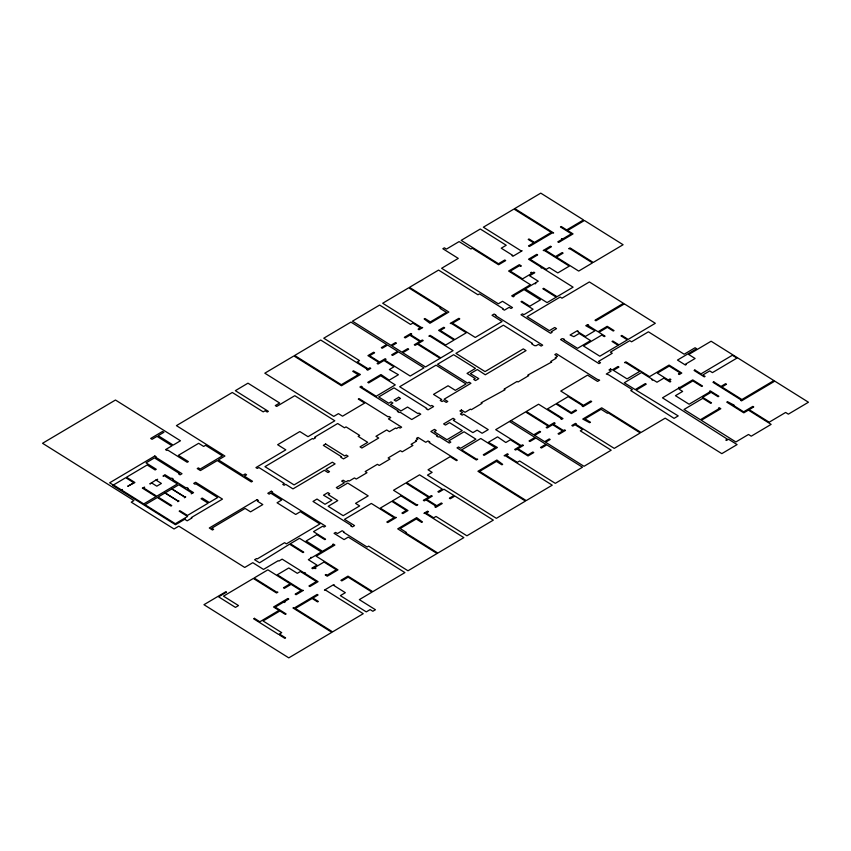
<?xml version="1.0" encoding="UTF-8"?>
<svg xmlns="http://www.w3.org/2000/svg" width="851" height="851" viewBox="0 0 851 851"><rect width="100%" height="100%" fill="white"/><g stroke="black" fill="none" stroke-linecap="round" stroke-linejoin="round"><path stroke-width="1.28" d="M511.015 420.564L533.758 434.818L539.683 431.297L540.598 431.861L534.662 435.382L544.672 441.658L549.267 438.935L550.172 439.499L545.576 442.222L584.009 466.316L611.188 450.19L580.297 430.84L582.595 429.478L575.053 424.745L572.755 426.106L571.84 425.532L575.478 423.373L576.382 423.947L575.819 424.287L614.241 448.381L640.271 432.936L608.199 412.841L607.444 413.288L601.072 409.299L584.999 418.841L590.456 422.256L589.69 422.713L582.754 419.064L601.689 407.82L641.037 432.478L665.174 418.16L721.808 453.647L737.083 444.584L728.541 439.233L726.435 440.478L725.797 440.084L727.36 439.148L662.482 397.832L679.321 387.833L678.641 387.407L680.087 387.386L692.714 379.886L702.5 386.024L701.735 386.471L692.863 380.908L679.002 389.13L682.651 391.417L675.449 395.683L689.097 404.236L710.149 391.747L709.468 391.322L710.234 390.864L718.872 396.279L718.106 396.736L711.064 392.322L702.639 397.311L711.51 402.874L710.745 403.331L702.777 398.342L684.034 409.469L700.405 419.734L719.159 408.608L718.478 408.172L719.233 407.725L720.829 408.714L701.309 420.298L735.881 441.967L748.508 434.467L751.242 436.18L771.134 424.372L748.401 410.118L743.806 412.841L726.743 402.151L727.509 401.693L734.232 405.204L733.658 405.544L743.668 411.82L752.848 406.374L753.752 406.938L749.167 409.661L769.176 422.213L785.633 412.448L788.356 414.16L808.45 402.236L711.117 341.23L688.725 354.505L695.097 358.505L685.523 364.175L686.204 364.6L685.449 365.058L677.481 360.069L696.618 348.719L695.076 347.751L684.172 354.229L648.409 331.816L631.58 341.804L629.761 340.666L610.433 352.133L612.252 353.271L598.476 361.441L600.519 362.728L598.987 363.632L560.564 339.549L562.096 338.645L563.575 338.868L564.49 339.443L563.915 339.783L577.552 348.336L590.573 340.613L579.201 333.486L573.84 336.666L570.085 335.007L577.35 330.699L578.265 331.262L577.691 331.603L585.424 336.453L594.987 330.773L585.775 325.699L587.722 324.539L588.637 325.114L588.02 325.476L598.03 331.752L607.21 326.295L614.039 330.571L613.273 331.028L607.359 327.327L598.934 332.315L605.072 336.166L604.316 336.624L601.806 335.049L583.446 345.953L599.817 356.218L618.188 345.315L612.039 341.464L612.805 341.017L618.954 344.857L627.368 339.868L620.996 335.879L621.762 335.422L628.134 339.411L655.313 323.284L589.36 281.947L561.99 298.19L560.171 297.052L527.067 316.689L549.352 330.656L554.714 327.475L556.533 328.624L551.171 331.794L552.086 332.369L550.554 333.273L520.993 314.742L522.525 313.838L523.886 314.689L533.066 309.243L521.014 301.69L521.78 301.233L529.747 306.222L540.459 299.871L524.088 289.606L513.366 295.957L514.047 296.393L513.291 296.839L511.696 295.85L530.45 284.723L508.611 271.033L519.333 264.672L521.376 265.959L520.61 266.416L519.472 265.703L510.292 271.15L522.567 278.851L531.758 273.394L530.62 272.682L531.386 272.235L532.524 272.948L533.864 272.15L534.768 272.724L529.599 275.788L538.247 281.202L535.183 283.021L535.864 283.447L535.098 283.904L534.417 283.468L525.237 288.925L547.065 302.605L556.246 297.159L542.832 288.744L543.598 288.287L557.011 296.701L573.085 287.17L542.619 268.065L541.13 267.831L541.704 267.491L528.514 259.225L536.747 254.343L537.651 254.917L530.194 259.342L546.204 269.373L549.257 267.565L557.809 272.916L569.298 266.108L544.736 250.715L543.246 250.481L550.523 246.173L551.427 246.737L545.502 250.258L555.501 256.534L562.203 252.556L563.107 253.13L556.416 257.098L578.701 271.075L592.477 262.895L570.191 248.928L568.702 248.694L570.042 247.907L593.243 262.438L623.092 244.726L584.435 220.494L567.596 230.493L573.053 233.908L558.703 242.429L557.788 241.854L562.192 239.248L561.511 238.812L562.958 238.791L571.372 233.791L560.458 226.951L561.224 226.494L566.681 229.919L583.52 219.93L540.768 193.134L514.749 208.569L553.629 232.951L552.182 232.972L529.418 246.482L528.503 245.918L533.673 242.843L528.216 239.429L528.982 238.971L534.439 242.397L551.278 232.397L513.983 209.027L483.368 227.196L520.663 250.566L522.142 250.8L512.962 256.247L512.047 255.672L512.621 255.332L501.25 248.205L506.228 245.258L480.304 229.004L461.168 240.365L498.463 263.736L504.781 259.991L505.685 260.566L498.612 264.767L472.231 248.226L470.922 249.003L459.104 241.588L446.424 249.109L444.382 247.822L442.85 248.737L458.274 258.396L441.626 268.278L498.303 303.796L502.505 301.297L512.515 307.573L510.983 308.477L509.164 307.328L504.377 310.179L502.558 309.03L503.132 308.69L479.485 293.872L477.954 294.776L438.563 270.086L409.48 287.351L448.871 312.04L429.925 323.274L424.138 318.944L424.904 318.487L430.361 321.912L446.435 312.37L440.063 308.381L440.829 307.924L408.714 287.798L382.695 303.243L421.171 327.358L422.66 327.592L419.022 329.752L418.107 329.177L420.405 327.816L412.852 323.082L410.565 324.444L379.631 305.062L352.463 321.178L390.939 345.304L395.534 342.57L396.438 343.144L391.854 345.868L401.853 352.144L407.789 348.623L408.693 349.197L402.768 352.708L425.511 366.962L440.052 358.335L417.309 344.081L415.203 345.336L414.288 344.761L419.841 341.474L409.831 335.198L405.246 337.921L404.331 337.347L410.842 333.496L411.746 334.06L410.597 334.741L420.607 341.017L422.33 339.996L423.234 340.56L418.075 343.634L440.818 357.888L453.062 350.612L430.319 336.358L428.84 336.134L430.17 335.337L445.637 345.027L454.062 340.038L438.595 330.348L443.765 327.273L444.669 327.848L440.265 330.454L454.828 339.581L466.305 332.773L451.753 323.646L450.264 323.412L458.88 318.306L459.785 318.88L452.519 323.189L475.252 337.443L502.047 321.55L492.038 315.274L494.144 314.03L495.963 315.168L495.388 315.508L542.693 345.155L541.162 346.07L538.428 344.357L536.13 345.719L534.46 345.602L531.726 343.889L532.492 343.442L503.388 325.188L455.934 353.356L485.038 371.6L523.312 348.889L526.046 350.601L485.283 374.78L477.283 369.536L470.401 373.621L478.783 378.642L475.528 380.578L473.709 379.429L475.241 378.525L467.05 373.398L475.464 368.398L453.636 354.718L437.563 364.249L467.582 383.067L469.114 382.163L470.933 383.301L444.148 399.193L447.786 401.47L446.254 402.385L443.52 400.672L442.031 401.555L440.212 400.417L441.701 399.534L433.521 394.396L448.062 385.769L455.338 390.332L466.05 383.971L436.031 365.164L399.683 386.737L430.606 406.118L431.797 405.416L433.616 406.555L428.021 409.874L426.202 408.725L426.776 408.384L394.034 387.865L378.727 396.949L388.726 403.214L391.056 401.842L392.875 402.98L390.545 404.353L401.012 410.916L407.512 407.055L417.979 413.607L418.937 413.043L420.756 414.182L411.756 419.522L399.938 412.107L399.172 412.565L397.353 411.427L398.119 410.969L359.909 387.024L361.25 386.226L362.154 386.801L361.59 387.141L376.142 396.258L395.279 384.907L380.716 375.78L368.664 382.939L367.76 382.365L380.961 374.536L389.215 380.174L398.406 374.727L389.375 369.536L393.97 366.813L383.961 360.537L378.035 364.058L377.121 363.483L378.844 362.462L367.93 355.622L373.663 352.218L374.578 352.793L369.6 355.739L379.61 362.015L385.163 358.718L386.067 359.292L384.726 360.09L410.203 376.046L423.979 367.877L398.502 351.91L392.577 355.431L391.662 354.856L397.598 351.335L387.588 345.07L382.227 348.25L381.322 347.676L386.684 344.495L350.931 322.093L323.763 338.209L359.505 360.622L357.207 361.983L368.132 368.823L369.855 367.802L370.759 368.377L367.696 370.185L366.792 369.621L367.366 369.281L320.699 340.028L294.68 355.473L341.336 384.716L358.175 374.727L352.718 371.313L353.484 370.855L360.43 374.504L341.485 385.748L293.914 355.931L264.821 373.185L333.773 416.405L338.443 413.629L342.538 416.192L364.654 403.076L358.292 399.076L359.058 398.63L388.162 416.873L388.928 416.416L390.747 417.554L388.45 418.915L401.64 427.181L400.108 428.096L398.747 427.245L396.449 428.606L395.545 428.032L389.418 431.67L386.694 429.957L375.972 436.318L378.706 438.02L361.866 448.02L360.047 446.871L367.696 442.339L358.143 436.35L359.675 435.435L346.038 426.883L344.506 427.798L337.677 423.521L314.721 437.148L315.625 437.712L313.338 439.073L312.423 438.51L264.969 466.667L294.074 484.91L332.347 462.199L335.081 463.912L325.89 469.358L329.528 471.645L327.997 472.55L324.359 470.273L292.978 488.889L285.702 484.325L284.138 485.261L282.766 484.41L284.34 483.474L258.874 467.507L257.3 468.444L255.938 467.582L285.819 449.849L277.639 444.722L299.829 431.553L308.019 436.68L334.805 420.788L294.786 395.694L276.671 406.448L275.298 405.587L279.639 403.012L247.981 383.173L235.355 390.673L268.373 411.363L267.225 412.044L265.14 410.735L263.225 411.873L232.291 392.481L176.423 425.638L224.909 456.03L218.399 459.891L242.96 475.284L245.216 473.943L246.588 474.794L244.322 476.135L252.513 481.272L251.364 481.953L217.25 460.572L200.411 470.56L197.23 468.571L198.379 467.89L200.198 469.029L222.398 455.859L205.57 445.307L203.655 446.445L198.645 443.307L178.37 455.338L188.369 461.614L187.22 462.295L167.668 450.041L166.902 450.487L165.541 449.636L172.04 445.775L157.031 436.372L152.063 439.318L150.691 438.467L162.562 431.425L163.924 432.276L158.18 435.691L173.189 445.094L180.465 440.775L115.47 400.023L42.55 443.286L133.937 500.569L131.256 502.164L174.04 528.982L178.827 526.152L244.737 567.457L252.8 562.681L263.512 569.425L278.256 560.671L278.894 561.075L282.138 559.139L303.977 572.829L304.552 572.489L305.456 573.053L304.881 573.393L318.072 581.669L309.849 586.552L308.934 585.977L316.402 581.552L300.392 571.51L297.329 573.329L288.776 567.968L277.298 574.787L301.86 590.179L303.339 590.403L296.063 594.721L295.159 594.147L301.094 590.637L291.085 584.36L284.383 588.339L283.479 587.764L290.17 583.786L267.884 569.819L254.109 577.999L276.394 591.966L277.883 592.19L276.543 592.987L253.343 578.446L223.494 596.157L238.503 605.572L235.44 607.391L218.611 596.838L226.568 592.115L225.898 591.7L203.963 604.699L288.787 657.866L331.847 632.325L292.957 607.944L294.403 607.922L317.168 594.413L318.083 594.977L312.913 598.04L318.37 601.466L317.604 601.923L312.147 598.498L295.308 608.486L332.603 631.867L363.228 613.699L325.922 590.328L324.444 590.094L333.624 584.648L334.539 585.211L333.964 585.552L345.336 592.679L340.357 595.636L366.281 611.88L370.142 609.593L372.823 611.273L375.429 609.731L359.324 599.636L372.004 592.115L348.123 577.148L341.804 580.903L340.9 580.329L347.974 576.127L372.77 591.668L404.916 572.595L348.282 537.098L344.081 539.598L334.071 533.322L335.602 532.418L337.421 533.556L342.187 530.726L344.006 531.864L343.453 532.194L367.1 547.023L368.632 546.119L407.98 570.776L437.063 553.512L397.715 528.854L416.66 517.621L422.458 521.95L421.692 522.397L416.235 518.982L400.161 528.514L406.523 532.513L405.757 532.96L437.829 553.065L463.848 537.619L425.415 513.536L423.936 513.302L427.564 511.143L428.478 511.717L426.181 513.079L433.733 517.812L436.031 516.451L466.912 535.8L493.314 520.131L454.881 496.048L450.285 498.771L449.381 498.197L453.977 495.473L443.967 489.208L438.797 492.272L437.893 491.697L442.297 489.091L419.554 474.837L406.544 482.56L429.276 496.803L431.383 495.559L432.297 496.133L426.745 499.42L436.754 505.696L441.339 502.973L442.254 503.537L435.744 507.398L434.84 506.834L435.989 506.143L425.979 499.877L424.255 500.899L423.351 500.324L428.51 497.261L405.778 483.006L393.524 490.272L416.267 504.526L417.756 504.76L416.416 505.558L400.949 495.856L392.534 500.856L407.991 510.547L402.831 513.61L401.917 513.047L406.321 510.43L391.768 501.313L380.28 508.121L394.843 517.248L396.321 517.472L387.716 522.588L386.801 522.014L394.077 517.695L371.334 503.441L344.538 519.344L354.548 525.61L352.42 526.875L350.601 525.737L351.197 525.386L312.998 501.43L317.008 499.048L325.008 504.292L331.901 500.207L323.518 495.186L327.88 492.601L329.699 493.74L328.209 494.622L337.762 500.611L328.188 506.292L343.198 515.695L359.654 505.93L355.558 503.366L368.196 495.878L347.729 483.049L338.124 488.751L336.305 487.602L344.378 482.815L341.645 481.102L343.176 480.198L345.9 481.911L348.197 480.538L349.112 481.113L354.473 477.932L356.271 479.06L366.983 472.709L365.185 471.571L377.429 464.306L379.227 465.433L389.949 459.083L388.141 457.955L400.395 450.69L402.193 451.817L412.905 445.456L411.107 444.328L416.469 441.148L415.554 440.573L417.852 439.212L416.479 438.35L418.011 437.446L425.745 442.297L428.042 440.935L429.861 442.073L429.095 442.531L457.295 460.2L456.53 460.657L450.168 456.668L428.042 469.795L432.138 472.358L427.468 475.124L496.378 518.323L525.461 501.058L477.932 471.273L496.878 460.029L502.664 464.359L501.899 464.816L496.441 461.391L479.602 471.39L526.226 500.601L552.246 485.166L505.632 455.945L504.143 455.71L507.398 453.785L508.313 454.349L506.398 455.487L517.312 462.327L519.61 460.965L555.309 483.347L582.478 467.22L546.778 444.85L541.417 448.03L540.513 447.456L545.874 444.275L535.864 437.999L529.928 441.52L529.024 440.956L534.949 437.435L509.483 421.468M154.818 455.998L109.662 482.794L113.3 485.07L112.726 485.41L175.497 524.748L185.252 518.961L184.848 519.355L187.177 520.823L191.922 518.004L191.284 517.599L222.473 499.101L195.634 482.272L193.72 483.411L195.092 484.272L195.858 483.815L217.686 497.495L209.261 502.494L202.219 498.069L201.07 498.75L208.123 503.175L187.454 515.44L179.944 510.728L179.178 511.185L187.592 516.461L175.349 523.727L145.106 504.771L157.35 497.505L170.998 506.058L171.764 505.6L158.116 497.048L164.988 492.974L178.231 501.26C176.476 502.526 180.476 500.165 178.38 501.175L165.147 492.878L171.753 488.953L184.986 497.25C182.827 498.707 187.252 496.186 185.146 497.165L171.902 488.868L178.784 484.783L192.018 493.08L191.209 493.782L193.571 492.655L187.433 488.804L188.199 488.357L186.837 487.495L186.071 487.953L172.423 479.4L173.189 478.943L171.828 478.092L171.062 478.549L164.924 474.698L163.009 476.113L164.179 475.635L177.412 483.932L156.754 496.197L143.521 487.9L144.659 487.219L143.106 487.644L142.34 488.091L155.988 496.644L143.745 503.909L121.682 490.091L122.342 489.474L121.502 489.974L113.491 484.953L125.746 477.688L133.745 482.708L127.703 486.293L134.16 482.964L134.915 482.506L126.501 477.23L147.17 464.976L155.127 469.965L156.276 469.284L146.042 462.87L154.467 457.87L179.476 473.55L178.71 474.007L180.082 474.858L181.997 473.72L155.616 457.189L156.19 456.849L154.818 455.998M155.935 480.028L149.84 483.921L151.744 483.017L156.797 486.176L161.392 483.453L156.339 480.283L157.648 479.294L155.935 480.028M398.694 397.311L394.119 400.023L395.938 401.161L400.513 398.449L398.694 397.311M325.635 443.988L323.337 445.35L341.528 456.753L340.772 457.21L343.496 458.912L348.091 456.189L346.272 455.051L344.74 455.955L325.635 443.988M257.087 499.643L209.293 528.003L212.473 530.003L213.622 529.322L211.803 528.184L245.099 508.419L250.556 511.845L262.799 504.579L257.342 501.154L258.459 500.494L257.087 499.643M271.288 491.218L267.81 493.282L269.171 494.144L270.778 493.186L281.692 500.026L277.064 502.771L295.712 514.461L300.339 511.717L319.902 523.971L286.415 543.842L284.596 542.704L257.236 558.937L256.598 558.543L254.609 559.724L259.523 562.798L289.574 544.193L302.988 552.597L303.754 552.15L290.34 543.736L299.52 538.289L321.359 551.969L312.168 557.416L310.721 557.448L311.402 557.873L308.339 559.692L316.987 565.107L311.817 568.17L312.732 568.745L314.072 567.947L315.2 568.659L315.966 568.202L314.838 567.489L324.018 562.043L336.294 569.745L327.114 575.191L325.976 574.478L325.21 574.936L327.263 576.212L337.975 569.862L316.147 556.171L334.89 545.044L333.305 544.044L332.539 544.502L333.22 544.927L322.508 551.288L306.126 541.023L316.849 534.662L324.805 539.651L325.571 539.204L313.519 531.652L322.699 526.195L324.061 527.056L325.593 526.141L271.926 492.506L272.65 492.069L271.288 491.218M622.9 303.669L594.998 320.231L595.902 320.795L623.804 304.243L622.9 303.669M461.423 410.022L459.902 410.937L462.625 412.65L460.37 413.99L462.189 415.128L463.678 414.246L488.24 429.638L482.113 433.265L477.113 430.127L472.901 432.627L453.349 420.373L454.913 419.437L453.094 418.298L443.626 423.926L445.445 425.064L449.519 422.639L462.253 430.627L446.945 439.712L434.212 431.723L436.255 430.51L434.435 429.372L430.861 431.489L437.233 435.489L436.467 435.935L438.286 437.084L439.052 436.627L449.285 443.041L450.817 442.126L448.764 440.85L464.072 431.765L475.9 439.18L460.593 448.264L458.551 446.977L457.019 447.881L476.347 459.997L477.688 459.21L476.198 458.976L461.646 449.86L480.783 438.499L495.335 447.626L483.283 454.774L484.187 455.349L497.388 447.509L488.368 442.318L497.558 436.871L505.813 442.52L510.409 439.786L520.408 446.062L514.674 449.466L515.578 450.041L517.11 449.126L528.024 455.976L533.768 452.562L532.854 451.998L527.886 454.945L517.876 448.679L523.429 445.381L522.514 444.818L521.174 445.605L495.707 429.649L525.556 411.937L548.299 426.191L546.193 427.436L547.097 428.01L552.65 424.713L562.66 430.989L558.065 433.712L558.979 434.276L565.479 430.415L564.575 429.851L563.426 430.532L553.416 424.255L555.139 423.234L554.224 422.67L549.065 425.734L526.322 411.48L538.566 404.214L561.309 418.469L560.735 418.809L561.649 419.373L562.979 418.586L547.523 408.884L555.937 403.895L571.404 413.586L576.574 410.522L575.659 409.948L571.255 412.565L556.703 403.438L568.181 396.63L582.744 405.746L582.169 406.087L583.073 406.661L591.69 401.555L590.775 400.981L583.509 405.299L560.766 391.045L587.552 375.142L597.562 381.418L599.668 380.163L597.274 379.365L556.331 353.708L554.809 354.622L557.533 356.335L555.235 357.697L556.15 358.26L550.788 361.441L551.703 362.015L527.833 375.068L528.737 375.631L518.025 381.993L517.11 381.429L504.1 389.141L505.015 389.715L481.145 402.768L482.049 403.342L471.337 409.703L470.422 409.129L465.071 412.31L461.423 410.022M610.529 369.004L608.997 369.908L611.05 371.196L606.263 374.036L608.656 374.834L632.304 389.652L630.772 390.566L674.088 418.362L678.215 415.916L636.112 390.173L646.249 384.152L645.345 383.578L635.208 389.598L624.283 382.759L641.505 372.536L652.419 379.376L651.845 379.716L652.76 380.291L653.334 379.95L656.972 382.227L663.865 378.142L670.003 381.993L670.769 381.535L669.173 380.535L670.896 379.514L669.982 378.95L668.269 379.971L657.344 373.132L669.216 366.09L680.13 372.929L678.407 373.951L679.311 374.525L681.8 373.046L669.067 365.068L649.547 376.642L625.9 361.824L624.56 362.611L626.049 362.845L639.686 371.398L627.059 378.886L613.411 370.334L618.964 367.047L618.049 366.473L612.124 369.994L610.529 369.004M254.406 618.337L253.641 618.794L278.649 634.474L281.713 632.655L263.065 620.964L279.905 610.975L285.362 614.39L286.127 613.943L275.213 607.093L283.628 602.104L284.308 602.529L285.074 602.072L284.394 601.646L288.797 599.04L287.883 598.466L273.533 606.986L278.99 610.401L259.863 621.762L254.406 618.337M694.852 370.025L694.086 370.472L704.32 376.887L705.085 376.429L702.809 375.004L709.702 370.919L712.436 372.632L736.923 358.101L732.371 355.25L700.99 373.866L694.852 370.025M280.33 634.58L279.564 635.037L284.84 638.346L285.606 637.888L280.33 634.58M713.734 381.854L712.968 382.301L741.168 399.981L740.593 400.321L741.498 400.895L774.219 381.482L773.314 380.908L741.934 399.523L721.914 386.982L726.509 384.258L725.605 383.684L721.01 386.418L713.734 381.854"/></g></svg>
